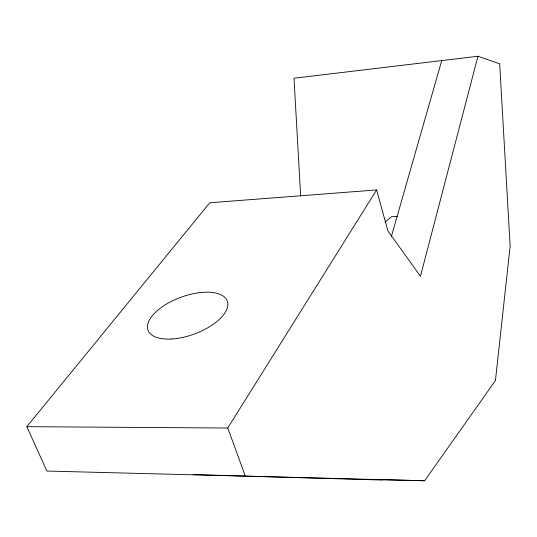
<?xml version="1.0" encoding="UTF-8"?>
<svg xmlns="http://www.w3.org/2000/svg" width="537" height="537" viewBox="0 0 537 537"><rect width="100%" height="100%" fill="white"/><g stroke="black" fill="none" stroke-linecap="round" stroke-linejoin="round"><path stroke-width="0.81" d="M477.964 56.251L420.458 276.233L387.882 230.897L376.618 189.937L209.772 202.764L26.85 426.673L46.867 471.05L424.619 480.749L495.436 380.579L510.15 246.094L499.665 63.816L477.964 56.251L294.001 78.221L300.653 195.904M391.439 236.22L441.75 60.574M245.248 475.863L227.742 428.023L376.618 189.937M385.063 222.063L391.527 216.74L397.34 216.351M26.85 426.673L227.742 428.023M424.619 480.749L382.921 479.736L382.666 480.065L193.105 474.594M171.263 339.015A42.242 19.58 -20.2 0 0 227.628 302.25A42.242 19.58 -20.2 0 0 164.02 305.62A42.242 19.58 -20.2 0 0 171.263 339.015"/></g></svg>
